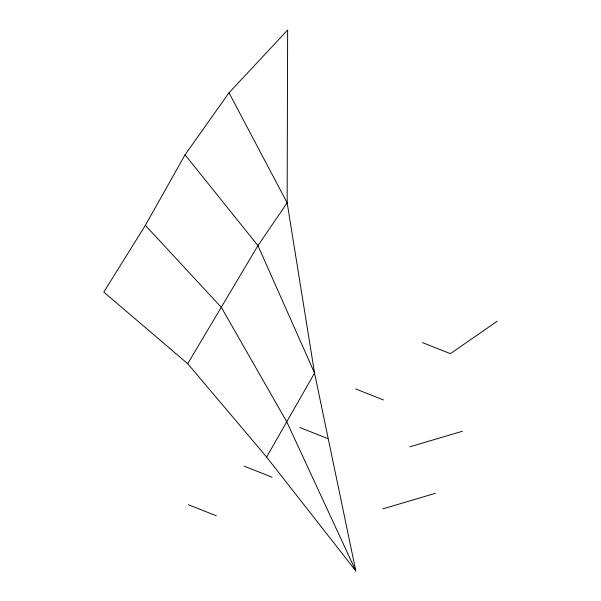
<?xml version="1.0" encoding="UTF-8"?>
<svg xmlns="http://www.w3.org/2000/svg" width="601" height="601" viewBox="0 0 601 601"><rect width="100%" height="100%" fill="white"/><g stroke="black" fill="none" stroke-linecap="round" stroke-linejoin="round"><path stroke-width="0.9" d="M145.374 225.33L185.048 154.795L229.011 92.787L287.631 30.05L287.15 202.807L314.556 373.086L355.822 570.95L266.611 457.068L187.715 363.688L103.793 292.071L145.374 225.33L221.371 307.411L286.602 421.511L355.822 570.95M266.611 457.068L314.556 373.086L257.949 245.621L185.048 154.795M187.715 363.688L257.949 245.621L287.15 202.807L229.011 92.787M497.207 321.227L450.389 353.651L422.48 342.615M409.859 446.783L462.394 431.255M382.845 508.867L435.379 493.338M355.604 388.937L383.506 399.973M299.869 427.536L327.77 438.572M244.134 466.136L272.043 477.171M188.406 504.735L216.307 515.771"/></g></svg>
